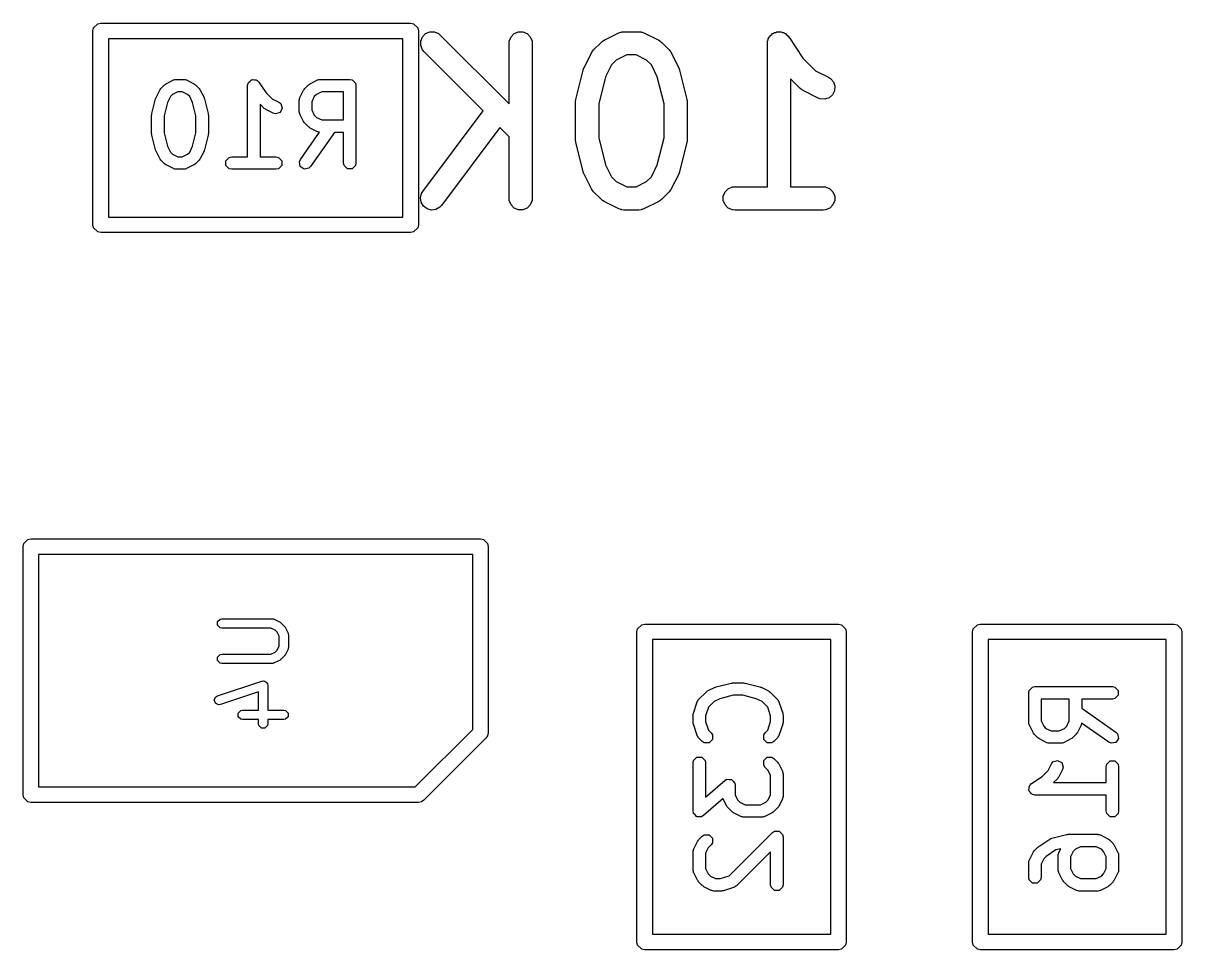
# Model space of a CAD drawing. Extents: x 2.01 to 5.6, y -4.28 to -1.65.
# Drawn here: x 2.3622 to 2.6565, y -3.7323 to -3.497 of the extents above; entities that cross this region are included whole.
import ezdxf

# ---------------------------------------------------------------- set-up
doc = ezdxf.new("R2010")
doc.units = 0
doc.header["$MEASUREMENT"] = 0
doc.layers.add('BLACK', color=7, linetype='CONTINUOUS')

msp = doc.modelspace()

# ---------------------------------------------------------------- linework, layer by layer
at = {"layer": 'BLACK', "linetype": 'CONTINUOUS'}
for p, q in [((2.37992, -3.49902), (2.38007, -3.49826)), ((2.37992, -3.54823), (2.37992, -3.49902)), ((2.38007, -3.49826), (2.38114, -3.4972)), ((2.38114, -3.4972), (2.38189, -3.49705)), ((2.38189, -3.49705), (2.46063, -3.49705)), ((2.46063, -3.49705), (2.46138, -3.4972)), ((2.46138, -3.4972), (2.46245, -3.49826)), ((2.46245, -3.49826), (2.4626, -3.49902)), ((2.4626, -3.49902), (2.4626, -3.54823)), ((2.38386, -3.50098), (2.38386, -3.54626)), ((2.45866, -3.50098), (2.38386, -3.50098)), ((2.45866, -3.54626), (2.45866, -3.50098)), ((2.46317, -3.50158), (2.46361, -3.50052)), ((2.46317, -3.50273), (2.46317, -3.50158)), ((2.46361, -3.50052), (2.46443, -3.4997)), ((2.46443, -3.4997), (2.46549, -3.49926)), ((2.46549, -3.49926), (2.46664, -3.49926)), ((2.46664, -3.49926), (2.46771, -3.4997)), ((2.46771, -3.4997), (2.46815, -3.50007)), ((2.46815, -3.50007), (2.48561, -3.51753)), ((2.48561, -3.50216), (2.48567, -3.50158)), ((2.48567, -3.50158), (2.48611, -3.50052)), ((2.48611, -3.50052), (2.48692, -3.4997)), ((2.48692, -3.4997), (2.48799, -3.49926)), ((2.48799, -3.49926), (2.48914, -3.49926)), ((2.48914, -3.49926), (2.4902, -3.4997)), ((2.4902, -3.4997), (2.49102, -3.50052)), ((2.49102, -3.50052), (2.49146, -3.50158)), ((2.49146, -3.50158), (2.49152, -3.50216)), ((2.5071, -3.50382), (2.50897, -3.50195)), ((2.50897, -3.50195), (2.5092, -3.50176)), ((2.5092, -3.50176), (2.50925, -3.5017)), ((2.50925, -3.5017), (2.50934, -3.50164)), ((2.50934, -3.50164), (2.50942, -3.50158)), ((2.50942, -3.50158), (2.50949, -3.50155)), ((2.50949, -3.50155), (2.50974, -3.50139)), ((2.50974, -3.50139), (2.51349, -3.49952)), ((2.51349, -3.49952), (2.51403, -3.49931)), ((2.51403, -3.49931), (2.51414, -3.4993)), ((2.51414, -3.4993), (2.51423, -3.49926)), ((2.51423, -3.49926), (2.51481, -3.49921)), ((2.51481, -3.49921), (2.51856, -3.49921)), ((2.51856, -3.49921), (2.51914, -3.49926)), ((2.51914, -3.49926), (2.51923, -3.4993)), ((2.51923, -3.4993), (2.51934, -3.49931)), ((2.51934, -3.49931), (2.51988, -3.49952)), ((2.51988, -3.49952), (2.52363, -3.50139)), ((2.52363, -3.50139), (2.52388, -3.50155)), ((2.52388, -3.50155), (2.52395, -3.50158)), ((2.52395, -3.50158), (2.52403, -3.50164)), ((2.52403, -3.50164), (2.52412, -3.5017)), ((2.52412, -3.5017), (2.52417, -3.50176)), ((2.52417, -3.50176), (2.5244, -3.50195)), ((2.5244, -3.50195), (2.52627, -3.50382)), ((2.55123, -3.50215), (2.55128, -3.50158)), ((2.55128, -3.50158), (2.5514, -3.50131)), ((2.5514, -3.50131), (2.55145, -3.50103)), ((2.55145, -3.50103), (2.55161, -3.50079)), ((2.55161, -3.50079), (2.55173, -3.50052)), ((2.55173, -3.50052), (2.55193, -3.50031)), ((2.55193, -3.50031), (2.55209, -3.50007)), ((2.55209, -3.50007), (2.55234, -3.49991)), ((2.55234, -3.49991), (2.55254, -3.4997)), ((2.55254, -3.4997), (2.55281, -3.49959)), ((2.55281, -3.49959), (2.55305, -3.49943)), ((2.55305, -3.49943), (2.55334, -3.49937)), ((2.55334, -3.49937), (2.5536, -3.49926)), ((2.5536, -3.49926), (2.5539, -3.49926)), ((2.5539, -3.49926), (2.55418, -3.49921)), ((2.55418, -3.49921), (2.55447, -3.49926)), ((2.55447, -3.49926), (2.55476, -3.49926)), ((2.55476, -3.49926), (2.55503, -3.49937)), ((2.55503, -3.49937), (2.55531, -3.49943)), ((2.55531, -3.49943), (2.55555, -3.49959)), ((2.55555, -3.49959), (2.55582, -3.4997)), ((2.55582, -3.4997), (2.55603, -3.49991)), ((2.55603, -3.49991), (2.55627, -3.50007)), ((2.55627, -3.50007), (2.55663, -3.50052)), ((2.55663, -3.50052), (2.55664, -3.50052)), ((2.55664, -3.50052), (2.55664, -3.50052)), ((2.55664, -3.50052), (2.55664, -3.50052)), ((2.55664, -3.50052), (2.56022, -3.5059)), ((2.46361, -3.5038), (2.46317, -3.50273)), ((2.46398, -3.50425), (2.46361, -3.5038)), ((2.47904, -3.51931), (2.46398, -3.50425)), ((2.48561, -3.51753), (2.48561, -3.50216)), ((2.49152, -3.50216), (2.49152, -3.54153)), ((2.50467, -3.50834), (2.50655, -3.50459)), ((2.50655, -3.50459), (2.5067, -3.50434)), ((2.5067, -3.50434), (2.50673, -3.50427)), ((2.50673, -3.50427), (2.5068, -3.50419)), ((2.5068, -3.50419), (2.50685, -3.5041)), ((2.50685, -3.5041), (2.50691, -3.50405)), ((2.50691, -3.50405), (2.5071, -3.50382)), ((2.52627, -3.50382), (2.52646, -3.50405)), ((2.52646, -3.50405), (2.52652, -3.5041)), ((2.52652, -3.5041), (2.52657, -3.50419)), ((2.52657, -3.50419), (2.52664, -3.50427)), ((2.52664, -3.50427), (2.52667, -3.50434)), ((2.52667, -3.50434), (2.52683, -3.50459)), ((2.52683, -3.50459), (2.5287, -3.50834)), ((2.55123, -3.50216), (2.55123, -3.50215)), ((2.55123, -3.53858), (2.55123, -3.50216)), ((2.55123, -3.50216), (2.55123, -3.50216)), ((2.55123, -3.50216), (2.55123, -3.50216)), ((2.51161, -3.50766), (2.5101, -3.51069)), ((2.51281, -3.50646), (2.51161, -3.50766)), ((2.51551, -3.50511), (2.51281, -3.50646)), ((2.51786, -3.50511), (2.51551, -3.50511)), ((2.52056, -3.50646), (2.51786, -3.50511)), ((2.52176, -3.50766), (2.52056, -3.50646)), ((2.52327, -3.51069), (2.52176, -3.50766)), ((2.56022, -3.5059), (2.56343, -3.50911)), ((2.50257, -3.51644), (2.50445, -3.50894)), ((2.50445, -3.50894), (2.50446, -3.5089)), ((2.50446, -3.50888), (2.50456, -3.50864)), ((2.50446, -3.5089), (2.50446, -3.50888)), ((2.50456, -3.50864), (2.50464, -3.5084)), ((2.50464, -3.5084), (2.50465, -3.50838)), ((2.50465, -3.50838), (2.50467, -3.50834)), ((2.5101, -3.51069), (2.50839, -3.51752)), ((2.52498, -3.51752), (2.52327, -3.51069)), ((2.5287, -3.50834), (2.52872, -3.50838)), ((2.52872, -3.50838), (2.52873, -3.5084)), ((2.52873, -3.5084), (2.52882, -3.50864)), ((2.52882, -3.50864), (2.52891, -3.50888)), ((2.52891, -3.50888), (2.52891, -3.5089)), ((2.52891, -3.5089), (2.52892, -3.50894)), ((2.52892, -3.50894), (2.5308, -3.51644)), ((2.56343, -3.50911), (2.56675, -3.51077)), ((2.56675, -3.51077), (2.56724, -3.51107)), ((2.39704, -3.51385), (2.39718, -3.51364)), ((2.39718, -3.51364), (2.39812, -3.5127)), ((2.39812, -3.5127), (2.39833, -3.51256)), ((2.39833, -3.51256), (2.39853, -3.51241)), ((2.39853, -3.51241), (2.4004, -3.51147)), ((2.4004, -3.51147), (2.40048, -3.51145)), ((2.40048, -3.51145), (2.4005, -3.51142)), ((2.4005, -3.51142), (2.40075, -3.51138)), ((2.40075, -3.51138), (2.40099, -3.51131)), ((2.40099, -3.51131), (2.40103, -3.51132)), ((2.40103, -3.51132), (2.40111, -3.51131)), ((2.40111, -3.51131), (2.40298, -3.51131)), ((2.40298, -3.51131), (2.40306, -3.51132)), ((2.40306, -3.51132), (2.40309, -3.51131)), ((2.40309, -3.51131), (2.40334, -3.51138)), ((2.40334, -3.51138), (2.40358, -3.51142)), ((2.40358, -3.51142), (2.40361, -3.51145)), ((2.40361, -3.51145), (2.40369, -3.51147)), ((2.40369, -3.51147), (2.40556, -3.51241)), ((2.40556, -3.51241), (2.40576, -3.51256)), ((2.40576, -3.51256), (2.40597, -3.5127)), ((2.40597, -3.5127), (2.40691, -3.51364)), ((2.40691, -3.51364), (2.40705, -3.51385)), ((2.41922, -3.51288), (2.41934, -3.51228)), ((2.41922, -3.53099), (2.41922, -3.51288)), ((2.41934, -3.51228), (2.41945, -3.51216)), ((2.41945, -3.51216), (2.41948, -3.512)), ((2.41948, -3.512), (2.41986, -3.51175)), ((2.41986, -3.51175), (2.42019, -3.51142)), ((2.42019, -3.51142), (2.42035, -3.51142)), ((2.42035, -3.51142), (2.42049, -3.51134)), ((2.42049, -3.51134), (2.42094, -3.51142)), ((2.42094, -3.51142), (2.42139, -3.51142)), ((2.42139, -3.51142), (2.42151, -3.51154)), ((2.42151, -3.51154), (2.42167, -3.51157)), ((2.42167, -3.51157), (2.4221, -3.51201)), ((2.4221, -3.51201), (2.42389, -3.51469)), ((2.4336, -3.51385), (2.43374, -3.51364)), ((2.43374, -3.51364), (2.43468, -3.5127)), ((2.43468, -3.5127), (2.43489, -3.51256)), ((2.43489, -3.51256), (2.43508, -3.51241)), ((2.43508, -3.51241), (2.43696, -3.51147)), ((2.43696, -3.51147), (2.43704, -3.51145)), ((2.43704, -3.51145), (2.43706, -3.51142)), ((2.43706, -3.51142), (2.43731, -3.51138)), ((2.43731, -3.51138), (2.43755, -3.51131)), ((2.43755, -3.51131), (2.43759, -3.51132)), ((2.43759, -3.51132), (2.43766, -3.51131)), ((2.43766, -3.51131), (2.44516, -3.51131)), ((2.44516, -3.51131), (2.44577, -3.51142)), ((2.44577, -3.51142), (2.44662, -3.51228)), ((2.44662, -3.51228), (2.44674, -3.51288)), ((2.44674, -3.51288), (2.44674, -3.53256)), ((2.55959, -3.51362), (2.55713, -3.51116)), ((2.55713, -3.51116), (2.55713, -3.53858)), ((2.55982, -3.51381), (2.55959, -3.51362)), ((2.55987, -3.51386), (2.55982, -3.51381)), ((2.56724, -3.51107), (2.56799, -3.51194)), ((2.56799, -3.51194), (2.56836, -3.51304)), ((2.56836, -3.51304), (2.56828, -3.51419)), ((2.39489, -3.52), (2.39583, -3.51625)), ((2.39583, -3.51625), (2.3959, -3.51609)), ((2.3959, -3.51609), (2.39595, -3.51593)), ((2.39595, -3.51593), (2.39689, -3.51405)), ((2.39689, -3.51405), (2.39704, -3.51385)), ((2.39959, -3.51569), (2.39884, -3.51718)), ((2.40016, -3.51511), (2.39959, -3.51569)), ((2.40148, -3.51445), (2.40016, -3.51511)), ((2.40261, -3.51445), (2.40148, -3.51445)), ((2.40392, -3.51511), (2.40261, -3.51445)), ((2.4045, -3.51569), (2.40392, -3.51511)), ((2.40524, -3.51718), (2.4045, -3.51569)), ((2.40705, -3.51385), (2.4072, -3.51405)), ((2.4072, -3.51405), (2.40814, -3.51593)), ((2.40814, -3.51593), (2.40818, -3.51609)), ((2.40818, -3.51609), (2.40826, -3.51625)), ((2.40826, -3.51625), (2.4092, -3.52)), ((2.42389, -3.51469), (2.42547, -3.51627)), ((2.42547, -3.51627), (2.42712, -3.5171)), ((2.43234, -3.51652), (2.43241, -3.51627)), ((2.43236, -3.51655), (2.43234, -3.51652)), ((2.43234, -3.51663), (2.43236, -3.51655)), ((2.43234, -3.51944), (2.43234, -3.51663)), ((2.43241, -3.51627), (2.43246, -3.51603)), ((2.43246, -3.51603), (2.43249, -3.516)), ((2.43249, -3.516), (2.43251, -3.51593)), ((2.43251, -3.51593), (2.43344, -3.51405)), ((2.43344, -3.51405), (2.4336, -3.51385)), ((2.43615, -3.51569), (2.43549, -3.517)), ((2.43672, -3.51511), (2.43615, -3.51569)), ((2.43804, -3.51445), (2.43672, -3.51511)), ((2.44359, -3.51445), (2.43804, -3.51445)), ((2.44359, -3.52162), (2.44359, -3.51445)), ((2.50252, -3.5168), (2.50254, -3.51658)), ((2.50254, -3.51658), (2.50256, -3.51654)), ((2.50256, -3.51654), (2.50257, -3.51644)), ((2.5308, -3.51644), (2.53081, -3.51654)), ((2.53081, -3.51654), (2.53083, -3.51658)), ((2.53083, -3.51658), (2.53085, -3.5168)), ((2.55996, -3.51392), (2.55987, -3.51386)), ((2.56004, -3.51399), (2.55996, -3.51392)), ((2.56011, -3.51402), (2.56004, -3.51399)), ((2.56036, -3.51417), (2.56011, -3.51402)), ((2.56411, -3.51605), (2.56036, -3.51417)), ((2.56465, -3.51625), (2.56411, -3.51605)), ((2.5658, -3.51634), (2.56465, -3.51625)), ((2.56689, -3.51597), (2.5658, -3.51634)), ((2.56776, -3.51522), (2.56689, -3.51597)), ((2.56828, -3.51419), (2.56776, -3.51522)), ((2.39884, -3.51718), (2.39799, -3.52057)), ((2.40609, -3.52057), (2.40524, -3.51718)), ((2.42343, -3.51868), (2.42237, -3.51762)), ((2.42237, -3.51762), (2.42237, -3.53099)), ((2.42364, -3.51882), (2.42343, -3.51868)), ((2.42384, -3.51898), (2.42364, -3.51882)), ((2.42571, -3.51991), (2.42384, -3.51898)), ((2.42745, -3.51969), (2.4263, -3.52007)), ((2.42712, -3.5171), (2.42761, -3.51747)), ((2.42799, -3.51862), (2.42745, -3.51969)), ((2.42761, -3.51747), (2.42799, -3.51862)), ((2.43236, -3.51952), (2.43234, -3.51944)), ((2.43234, -3.51955), (2.43236, -3.51952)), ((2.43241, -3.5198), (2.43234, -3.51955)), ((2.43549, -3.517), (2.43549, -3.51907)), ((2.43549, -3.51907), (2.43615, -3.52038)), ((2.4637, -3.53976), (2.47904, -3.51931)), ((2.50248, -3.51716), (2.50249, -3.51706)), ((2.50248, -3.52653), (2.50248, -3.51716)), ((2.50249, -3.51701), (2.50252, -3.5168)), ((2.50249, -3.51706), (2.50249, -3.51701)), ((2.50839, -3.51752), (2.50839, -3.52617)), ((2.52498, -3.52617), (2.52498, -3.51752)), ((2.53085, -3.5168), (2.53088, -3.51701)), ((2.53088, -3.51701), (2.53088, -3.51706)), ((2.53088, -3.51706), (2.53089, -3.51716)), ((2.53089, -3.51716), (2.53089, -3.52653)), ((2.39484, -3.52038), (2.39488, -3.52019)), ((2.39484, -3.52507), (2.39484, -3.52038)), ((2.39488, -3.52019), (2.39489, -3.52)), ((2.39799, -3.52057), (2.39799, -3.52487)), ((2.40609, -3.52487), (2.40609, -3.52057)), ((2.4092, -3.52), (2.4092, -3.52019)), ((2.4092, -3.52019), (2.40924, -3.52038)), ((2.40924, -3.52038), (2.40924, -3.52507)), ((2.4263, -3.52007), (2.42571, -3.51991)), ((2.43246, -3.52004), (2.43241, -3.5198)), ((2.43249, -3.52007), (2.43246, -3.52004)), ((2.43251, -3.52015), (2.43249, -3.52007)), ((2.43344, -3.52202), (2.43251, -3.52015)), ((2.4336, -3.52222), (2.43344, -3.52202)), ((2.43374, -3.52243), (2.4336, -3.52222)), ((2.43468, -3.52337), (2.43374, -3.52243)), ((2.43615, -3.52038), (2.43672, -3.52096)), ((2.43672, -3.52096), (2.43804, -3.52162)), ((2.43804, -3.52162), (2.44359, -3.52162)), ((2.39488, -3.52526), (2.39484, -3.52507)), ((2.39489, -3.52545), (2.39488, -3.52526)), ((2.39583, -3.5292), (2.39489, -3.52545)), ((2.39799, -3.52487), (2.39884, -3.52827)), ((2.40524, -3.52827), (2.40609, -3.52487)), ((2.4092, -3.52545), (2.40826, -3.5292)), ((2.40924, -3.52507), (2.4092, -3.52526)), ((2.4092, -3.52526), (2.4092, -3.52545)), ((2.43262, -3.53166), (2.43747, -3.52474)), ((2.43489, -3.52351), (2.43468, -3.52337)), ((2.43508, -3.52366), (2.43489, -3.52351)), ((2.43696, -3.5246), (2.43508, -3.52366)), ((2.4413, -3.52477), (2.4352, -3.53347)), ((2.43704, -3.52462), (2.43696, -3.5246)), ((2.43706, -3.52465), (2.43704, -3.52462)), ((2.43731, -3.5247), (2.43706, -3.52465)), ((2.43747, -3.52474), (2.43731, -3.5247)), ((2.44359, -3.52477), (2.4413, -3.52477)), ((2.44359, -3.53256), (2.44359, -3.52477)), ((2.48326, -3.52353), (2.46843, -3.5433)), ((2.48561, -3.52588), (2.48326, -3.52353)), ((2.39884, -3.52827), (2.39959, -3.52976)), ((2.4045, -3.52976), (2.40524, -3.52827)), ((2.48561, -3.54153), (2.48561, -3.52588)), ((2.50249, -3.52663), (2.50248, -3.52653)), ((2.50249, -3.52667), (2.50249, -3.52663)), ((2.50252, -3.52689), (2.50249, -3.52667)), ((2.50254, -3.52711), (2.50252, -3.52689)), ((2.50256, -3.52715), (2.50254, -3.52711)), ((2.50257, -3.52725), (2.50256, -3.52715)), ((2.50445, -3.53475), (2.50257, -3.52725)), ((2.50839, -3.52617), (2.5101, -3.533)), ((2.52327, -3.533), (2.52498, -3.52617)), ((2.5308, -3.52725), (2.52892, -3.53475)), ((2.53081, -3.52715), (2.5308, -3.52725)), ((2.53083, -3.52711), (2.53081, -3.52715)), ((2.53085, -3.52689), (2.53083, -3.52711)), ((2.53088, -3.52667), (2.53085, -3.52689)), ((2.53089, -3.52653), (2.53088, -3.52663)), ((2.53088, -3.52663), (2.53088, -3.52667)), ((2.3959, -3.52935), (2.39583, -3.5292)), ((2.39595, -3.52952), (2.3959, -3.52935)), ((2.39689, -3.53139), (2.39595, -3.52952)), ((2.39704, -3.53159), (2.39689, -3.53139)), ((2.39959, -3.52976), (2.40016, -3.53033)), ((2.40016, -3.53033), (2.40148, -3.53099)), ((2.40148, -3.53099), (2.40261, -3.53099)), ((2.40261, -3.53099), (2.40392, -3.53033)), ((2.40392, -3.53033), (2.4045, -3.52976)), ((2.4072, -3.53139), (2.40705, -3.53159)), ((2.40814, -3.52952), (2.4072, -3.53139)), ((2.40818, -3.52935), (2.40814, -3.52952)), ((2.40826, -3.5292), (2.40818, -3.52935)), ((2.41371, -3.53196), (2.41456, -3.53111)), ((2.41456, -3.53111), (2.41517, -3.53099)), ((2.41517, -3.53099), (2.41922, -3.53099)), ((2.42237, -3.53099), (2.42642, -3.53099)), ((2.42642, -3.53099), (2.42702, -3.53111)), ((2.42702, -3.53111), (2.42787, -3.53196)), ((2.39718, -3.5318), (2.39704, -3.53159)), ((2.39812, -3.53274), (2.39718, -3.5318)), ((2.39833, -3.53288), (2.39812, -3.53274)), ((2.39853, -3.53304), (2.39833, -3.53288)), ((2.4004, -3.53397), (2.39853, -3.53304)), ((2.40048, -3.53399), (2.4004, -3.53397)), ((2.4005, -3.53402), (2.40048, -3.53399)), ((2.40075, -3.53407), (2.4005, -3.53402)), ((2.40099, -3.53414), (2.40075, -3.53407)), ((2.40103, -3.53412), (2.40099, -3.53414)), ((2.40111, -3.53414), (2.40103, -3.53412)), ((2.40298, -3.53414), (2.40111, -3.53414)), ((2.40306, -3.53412), (2.40298, -3.53414)), ((2.40309, -3.53414), (2.40306, -3.53412)), ((2.40334, -3.53407), (2.40309, -3.53414)), ((2.40358, -3.53402), (2.40334, -3.53407)), ((2.40361, -3.53399), (2.40358, -3.53402)), ((2.40369, -3.53397), (2.40361, -3.53399)), ((2.40556, -3.53304), (2.40369, -3.53397)), ((2.40576, -3.53288), (2.40556, -3.53304)), ((2.40597, -3.53274), (2.40576, -3.53288)), ((2.40691, -3.5318), (2.40597, -3.53274)), ((2.40705, -3.53159), (2.40691, -3.5318)), ((2.41371, -3.53317), (2.41371, -3.53196)), ((2.41456, -3.53402), (2.41371, -3.53317)), ((2.41517, -3.53414), (2.41456, -3.53402)), ((2.42642, -3.53414), (2.41517, -3.53414)), ((2.42702, -3.53402), (2.42642, -3.53414)), ((2.42787, -3.53317), (2.42702, -3.53402)), ((2.42787, -3.53196), (2.42787, -3.53317)), ((2.43238, -3.53222), (2.43262, -3.53166)), ((2.43259, -3.53341), (2.43238, -3.53222)), ((2.43357, -3.5341), (2.43259, -3.53341)), ((2.43476, -3.53389), (2.43357, -3.5341)), ((2.4352, -3.53347), (2.43476, -3.53389)), ((2.44371, -3.53317), (2.44359, -3.53256)), ((2.44456, -3.53402), (2.44371, -3.53317)), ((2.44577, -3.53402), (2.44456, -3.53402)), ((2.44662, -3.53317), (2.44577, -3.53402)), ((2.44674, -3.53256), (2.44662, -3.53317)), ((2.5101, -3.533), (2.51161, -3.53603)), ((2.52176, -3.53603), (2.52327, -3.533)), ((2.50446, -3.53479), (2.50445, -3.53475)), ((2.50446, -3.53481), (2.50446, -3.53479)), ((2.50456, -3.53505), (2.50446, -3.53481)), ((2.50464, -3.53529), (2.50456, -3.53505)), ((2.50465, -3.53531), (2.50464, -3.53529)), ((2.50467, -3.53535), (2.50465, -3.53531)), ((2.50655, -3.5391), (2.50467, -3.53535)), ((2.51161, -3.53603), (2.51281, -3.53723)), ((2.51281, -3.53723), (2.51551, -3.53858)), ((2.51786, -3.53858), (2.52056, -3.53723)), ((2.52056, -3.53723), (2.52176, -3.53603)), ((2.5287, -3.53535), (2.52683, -3.5391)), ((2.52872, -3.53531), (2.5287, -3.53535)), ((2.52873, -3.53529), (2.52872, -3.53531)), ((2.52882, -3.53505), (2.52873, -3.53529)), ((2.52891, -3.53481), (2.52882, -3.53505)), ((2.52892, -3.53475), (2.52891, -3.53479)), ((2.52891, -3.53479), (2.52891, -3.53481)), ((2.46312, -3.54137), (2.4634, -3.54025)), ((2.4634, -3.54025), (2.4637, -3.53976)), ((2.5067, -3.53935), (2.50655, -3.5391)), ((2.50673, -3.53942), (2.5067, -3.53935)), ((2.5068, -3.5395), (2.50673, -3.53942)), ((2.50685, -3.53959), (2.5068, -3.5395)), ((2.50691, -3.53964), (2.50685, -3.53959)), ((2.5071, -3.53987), (2.50691, -3.53964)), ((2.50897, -3.54174), (2.5071, -3.53987)), ((2.51551, -3.53858), (2.51786, -3.53858)), ((2.52627, -3.53987), (2.5244, -3.54174)), ((2.52646, -3.53964), (2.52627, -3.53987)), ((2.52652, -3.53959), (2.52646, -3.53964)), ((2.52657, -3.5395), (2.52652, -3.53959)), ((2.52664, -3.53942), (2.52657, -3.5395)), ((2.52667, -3.53935), (2.52664, -3.53942)), ((2.52683, -3.5391), (2.52667, -3.53935)), ((2.54004, -3.54095), (2.54048, -3.53989)), ((2.54048, -3.53989), (2.54129, -3.53907)), ((2.54129, -3.53907), (2.54236, -3.53863)), ((2.54236, -3.53863), (2.54293, -3.53858)), ((2.54293, -3.53858), (2.55123, -3.53858)), ((2.55713, -3.53858), (2.56543, -3.53858)), ((2.56543, -3.53858), (2.56601, -3.53863)), ((2.56601, -3.53863), (2.56707, -3.53907)), ((2.56707, -3.53907), (2.56788, -3.53989)), ((2.56788, -3.53989), (2.56833, -3.54095)), ((2.46328, -3.54251), (2.46312, -3.54137)), ((2.46387, -3.5435), (2.46328, -3.54251)), ((2.48567, -3.5421), (2.48561, -3.54153)), ((2.48611, -3.54317), (2.48567, -3.5421)), ((2.48692, -3.54398), (2.48611, -3.54317)), ((2.49102, -3.54317), (2.4902, -3.54398)), ((2.49146, -3.5421), (2.49102, -3.54317)), ((2.49152, -3.54153), (2.49146, -3.5421)), ((2.5092, -3.54193), (2.50897, -3.54174)), ((2.50925, -3.54199), (2.5092, -3.54193)), ((2.50934, -3.54204), (2.50925, -3.54199)), ((2.50942, -3.54211), (2.50934, -3.54204)), ((2.50949, -3.54214), (2.50942, -3.54211)), ((2.50974, -3.54229), (2.50949, -3.54214)), ((2.51349, -3.54417), (2.50974, -3.54229)), ((2.52363, -3.54229), (2.51988, -3.54417)), ((2.52388, -3.54214), (2.52363, -3.54229)), ((2.52395, -3.54211), (2.52388, -3.54214)), ((2.52403, -3.54204), (2.52395, -3.54211)), ((2.52412, -3.54199), (2.52403, -3.54204)), ((2.52417, -3.54193), (2.52412, -3.54199)), ((2.5244, -3.54174), (2.52417, -3.54193)), ((2.54004, -3.5421), (2.54004, -3.54095)), ((2.54048, -3.54317), (2.54004, -3.5421)), ((2.54129, -3.54398), (2.54048, -3.54317)), ((2.56788, -3.54317), (2.56707, -3.54398)), ((2.56833, -3.5421), (2.56788, -3.54317)), ((2.56833, -3.54095), (2.56833, -3.5421)), ((2.46479, -3.54419), (2.46387, -3.5435)), ((2.46591, -3.54448), (2.46479, -3.54419)), ((2.46705, -3.54431), (2.46591, -3.54448)), ((2.46804, -3.54373), (2.46705, -3.54431)), ((2.46843, -3.5433), (2.46804, -3.54373)), ((2.48799, -3.54442), (2.48692, -3.54398)), ((2.48914, -3.54442), (2.48799, -3.54442)), ((2.4902, -3.54398), (2.48914, -3.54442)), ((2.51403, -3.54438), (2.51349, -3.54417)), ((2.51414, -3.54438), (2.51403, -3.54438)), ((2.51423, -3.54442), (2.51414, -3.54438)), ((2.51481, -3.54448), (2.51423, -3.54442)), ((2.51856, -3.54448), (2.51481, -3.54448)), ((2.51914, -3.54442), (2.51856, -3.54448)), ((2.51923, -3.54438), (2.51914, -3.54442)), ((2.51934, -3.54438), (2.51923, -3.54438)), ((2.51988, -3.54417), (2.51934, -3.54438)), ((2.54236, -3.54442), (2.54129, -3.54398)), ((2.54293, -3.54448), (2.54236, -3.54442)), ((2.56543, -3.54448), (2.54293, -3.54448)), ((2.56601, -3.54442), (2.56543, -3.54448)), ((2.56707, -3.54398), (2.56601, -3.54442)), ((2.38007, -3.54898), (2.37992, -3.54823)), ((2.38114, -3.55005), (2.38007, -3.54898)), ((2.38386, -3.54626), (2.45866, -3.54626)), ((2.46245, -3.54898), (2.46138, -3.55005)), ((2.4626, -3.54823), (2.46245, -3.54898)), ((2.38189, -3.5502), (2.38114, -3.55005)), ((2.46063, -3.5502), (2.38189, -3.5502)), ((2.46138, -3.55005), (2.46063, -3.5502)), ((2.36235, -3.62917), (2.36342, -3.6281)), ((2.36342, -3.6281), (2.36417, -3.62795)), ((2.36417, -3.62795), (2.47835, -3.62795)), ((2.47835, -3.62795), (2.4791, -3.6281)), ((2.4791, -3.6281), (2.48017, -3.62917)), ((2.3622, -3.62992), (2.36235, -3.62917)), ((2.3622, -3.69291), (2.3622, -3.62992)), ((2.48017, -3.62917), (2.48031, -3.62992)), ((2.48031, -3.62992), (2.48031, -3.67717)), ((2.36614, -3.63189), (2.36614, -3.69094)), ((2.47638, -3.63189), (2.36614, -3.63189)), ((2.47638, -3.67635), (2.47638, -3.63189)), ((2.41158, -3.64897), (2.41222, -3.64833)), ((2.41158, -3.64987), (2.41158, -3.64897)), ((2.41222, -3.64833), (2.41267, -3.64824)), ((2.41267, -3.64824), (2.42542, -3.64824)), ((2.42542, -3.64824), (2.42548, -3.64825)), ((2.42548, -3.64825), (2.42551, -3.64824)), ((2.42551, -3.64824), (2.42569, -3.64829)), ((2.42569, -3.64829), (2.42587, -3.64833)), ((2.42587, -3.64833), (2.42589, -3.64835)), ((2.42589, -3.64835), (2.42595, -3.64836)), ((2.42595, -3.64836), (2.42745, -3.64911)), ((2.42745, -3.64911), (2.4276, -3.64923)), ((2.41222, -3.65051), (2.41158, -3.64987)), ((2.41267, -3.6506), (2.41222, -3.65051)), ((2.42514, -3.6506), (2.41267, -3.6506)), ((2.42622, -3.65114), (2.42514, -3.6506)), ((2.4267, -3.65162), (2.42622, -3.65114)), ((2.42724, -3.6527), (2.4267, -3.65162)), ((2.4276, -3.64923), (2.42776, -3.64933)), ((2.42776, -3.64933), (2.42851, -3.65008)), ((2.42851, -3.65008), (2.42861, -3.65024)), ((2.42861, -3.65024), (2.42873, -3.65039)), ((2.42873, -3.65039), (2.42948, -3.65189)), ((2.42948, -3.65189), (2.42949, -3.65195)), ((2.42949, -3.65195), (2.42951, -3.65197)), ((2.42951, -3.65197), (2.42955, -3.65215)), ((2.42955, -3.65215), (2.4296, -3.65233)), ((2.51811, -3.65157), (2.51826, -3.65082)), ((2.51811, -3.73031), (2.51811, -3.65157)), ((2.51826, -3.65082), (2.51933, -3.64976)), ((2.51933, -3.64976), (2.52008, -3.64961)), ((2.52008, -3.64961), (2.56929, -3.64961)), ((2.56929, -3.64961), (2.57004, -3.64976)), ((2.57004, -3.64976), (2.57111, -3.65082)), ((2.57111, -3.65082), (2.57126, -3.65157)), ((2.57126, -3.65157), (2.57126, -3.73031)), ((2.60335, -3.65157), (2.6035, -3.65082)), ((2.60335, -3.73031), (2.60335, -3.65157)), ((2.6035, -3.65082), (2.60456, -3.64976)), ((2.60456, -3.64976), (2.60531, -3.64961)), ((2.60531, -3.64961), (2.65453, -3.64961)), ((2.65453, -3.64961), (2.65528, -3.64976)), ((2.65528, -3.64976), (2.65635, -3.65082)), ((2.65635, -3.65082), (2.6565, -3.65157)), ((2.6565, -3.65157), (2.6565, -3.73031)), ((2.42724, -3.65514), (2.42724, -3.6527)), ((2.4296, -3.65233), (2.42959, -3.65236)), ((2.42959, -3.65236), (2.4296, -3.65242)), ((2.4296, -3.65242), (2.4296, -3.65542)), ((2.52205, -3.65354), (2.52205, -3.72835)), ((2.56732, -3.65354), (2.52205, -3.65354)), ((2.56732, -3.72835), (2.56732, -3.65354)), ((2.60728, -3.65354), (2.60728, -3.72835)), ((2.65256, -3.65354), (2.60728, -3.65354)), ((2.65256, -3.72835), (2.65256, -3.65354)), ((2.41158, -3.65797), (2.41222, -3.65733)), ((2.41158, -3.65887), (2.41158, -3.65797)), ((2.41222, -3.65733), (2.41267, -3.65724)), ((2.41267, -3.65724), (2.42514, -3.65724)), ((2.42514, -3.65724), (2.42622, -3.6567)), ((2.42622, -3.6567), (2.4267, -3.65622)), ((2.4267, -3.65622), (2.42724, -3.65514)), ((2.42851, -3.65775), (2.42776, -3.6585)), ((2.42861, -3.6576), (2.42851, -3.65775)), ((2.42873, -3.65745), (2.42861, -3.6576)), ((2.42948, -3.65595), (2.42873, -3.65745)), ((2.42949, -3.65589), (2.42948, -3.65595)), ((2.42951, -3.65587), (2.42949, -3.65589)), ((2.42955, -3.65568), (2.42951, -3.65587)), ((2.4296, -3.6555), (2.42955, -3.65568)), ((2.4296, -3.65542), (2.42959, -3.65548)), ((2.42959, -3.65548), (2.4296, -3.6555)), ((2.41222, -3.65951), (2.41158, -3.65887)), ((2.41267, -3.6596), (2.41222, -3.65951)), ((2.42542, -3.6596), (2.41267, -3.6596)), ((2.42548, -3.65959), (2.42542, -3.6596)), ((2.42551, -3.6596), (2.42548, -3.65959)), ((2.42569, -3.65955), (2.42551, -3.6596)), ((2.42587, -3.65951), (2.42569, -3.65955)), ((2.42589, -3.65949), (2.42587, -3.65951)), ((2.42595, -3.65947), (2.42589, -3.65949)), ((2.42745, -3.65872), (2.42595, -3.65947)), ((2.4276, -3.65861), (2.42745, -3.65872)), ((2.42776, -3.6585), (2.4276, -3.65861)), ((2.41155, -3.6678), (2.4228, -3.66405)), ((2.42199, -3.66681), (2.4123, -3.67004)), ((2.42199, -3.67148), (2.42199, -3.66681)), ((2.4228, -3.66405), (2.42326, -3.66399)), ((2.42326, -3.66399), (2.42343, -3.66408)), ((2.42343, -3.66408), (2.42362, -3.66408)), ((2.42362, -3.66408), (2.42382, -3.66427)), ((2.42382, -3.66427), (2.42407, -3.66439)), ((2.42407, -3.66439), (2.42413, -3.66458)), ((2.42413, -3.66458), (2.42426, -3.66471)), ((2.42426, -3.66471), (2.42435, -3.66517)), ((2.42435, -3.66517), (2.42435, -3.67148)), ((2.53377, -3.66874), (2.53564, -3.66687)), ((2.53564, -3.66687), (2.53585, -3.66673)), ((2.53585, -3.66673), (2.53605, -3.66657)), ((2.53605, -3.66657), (2.53793, -3.66563)), ((2.53793, -3.66563), (2.53809, -3.66559)), ((2.53809, -3.66559), (2.53825, -3.66551)), ((2.53825, -3.66551), (2.542, -3.66458)), ((2.542, -3.66458), (2.54219, -3.66457)), ((2.54219, -3.66457), (2.54238, -3.66453)), ((2.54238, -3.66453), (2.54519, -3.66453)), ((2.54519, -3.66453), (2.54538, -3.66457)), ((2.54538, -3.66457), (2.54557, -3.66458)), ((2.54557, -3.66458), (2.54932, -3.66551)), ((2.54932, -3.66551), (2.54948, -3.66559)), ((2.54948, -3.66559), (2.54965, -3.66563)), ((2.54965, -3.66563), (2.55152, -3.66657)), ((2.55152, -3.66657), (2.55172, -3.66673)), ((2.55172, -3.66673), (2.55193, -3.66687)), ((2.55193, -3.66687), (2.5538, -3.66874)), ((2.6176, -3.66704), (2.61772, -3.66644)), ((2.61772, -3.66644), (2.61858, -3.66559)), ((2.61858, -3.66559), (2.61918, -3.66547)), ((2.61918, -3.66547), (2.63886, -3.66547)), ((2.63886, -3.66547), (2.63947, -3.66559)), ((2.63947, -3.66559), (2.64032, -3.66644)), ((2.64032, -3.66644), (2.64032, -3.66764)), ((2.41075, -3.66883), (2.41115, -3.66802)), ((2.41103, -3.66969), (2.41075, -3.66883)), ((2.41184, -3.67009), (2.41103, -3.66969)), ((2.41115, -3.66802), (2.41155, -3.6678)), ((2.53245, -3.67217), (2.53339, -3.66936)), ((2.53339, -3.66936), (2.53343, -3.66929)), ((2.53343, -3.66925), (2.53357, -3.66904)), ((2.53343, -3.66929), (2.53343, -3.66925)), ((2.53357, -3.66904), (2.53369, -3.66882)), ((2.53369, -3.66882), (2.53372, -3.66881)), ((2.53372, -3.66881), (2.53377, -3.66874)), ((2.53769, -3.66927), (2.53626, -3.6707)), ((2.53918, -3.66853), (2.53769, -3.66927)), ((2.54257, -3.66768), (2.53918, -3.66853)), ((2.545, -3.66768), (2.54257, -3.66768)), ((2.54839, -3.66853), (2.545, -3.66768)), ((2.54988, -3.66927), (2.54839, -3.66853)), ((2.55131, -3.6707), (2.54988, -3.66927)), ((2.5538, -3.66874), (2.55385, -3.66881)), ((2.55385, -3.66881), (2.55388, -3.66882)), ((2.55388, -3.66882), (2.55401, -3.66904)), ((2.55401, -3.66904), (2.55415, -3.66925)), ((2.55415, -3.66925), (2.55415, -3.66929)), ((2.55415, -3.66929), (2.55418, -3.66936)), ((2.55418, -3.66936), (2.55512, -3.67217)), ((2.6176, -3.67454), (2.6176, -3.66704)), ((2.62792, -3.66862), (2.62075, -3.66862)), ((2.62075, -3.66862), (2.62075, -3.67417)), ((2.62792, -3.67417), (2.62792, -3.66862)), ((2.63886, -3.66862), (2.63107, -3.66862)), ((2.63107, -3.66862), (2.63107, -3.67091)), ((2.63947, -3.6685), (2.63886, -3.66862)), ((2.64032, -3.66764), (2.63947, -3.6685)), ((2.4123, -3.67004), (2.41184, -3.67009)), ((2.41683, -3.67221), (2.41747, -3.67157)), ((2.41683, -3.67312), (2.41683, -3.67221)), ((2.41747, -3.67157), (2.41792, -3.67148)), ((2.41792, -3.67148), (2.42199, -3.67148)), ((2.42435, -3.67148), (2.42842, -3.67148)), ((2.42842, -3.67148), (2.42887, -3.67157)), ((2.42887, -3.67157), (2.42951, -3.67221)), ((2.42951, -3.67221), (2.42951, -3.67312)), ((2.53237, -3.67267), (2.53242, -3.67242)), ((2.53237, -3.67454), (2.53237, -3.67267)), ((2.53242, -3.67242), (2.53245, -3.67217)), ((2.53626, -3.6707), (2.53552, -3.67292)), ((2.55205, -3.67292), (2.55131, -3.6707)), ((2.55512, -3.67217), (2.55515, -3.67242)), ((2.55515, -3.67242), (2.5552, -3.67267)), ((2.5552, -3.67267), (2.5552, -3.67454)), ((2.63107, -3.67091), (2.63977, -3.677)), ((2.41747, -3.67376), (2.41683, -3.67312)), ((2.41792, -3.67385), (2.41747, -3.67376)), ((2.42199, -3.67385), (2.41792, -3.67385)), ((2.42199, -3.67492), (2.42199, -3.67385)), ((2.42208, -3.67537), (2.42199, -3.67492)), ((2.42272, -3.67601), (2.42208, -3.67537)), ((2.42426, -3.67537), (2.42362, -3.67601)), ((2.42435, -3.67492), (2.42426, -3.67537)), ((2.42842, -3.67385), (2.42435, -3.67385)), ((2.42435, -3.67385), (2.42435, -3.67492)), ((2.42887, -3.67376), (2.42842, -3.67385)), ((2.42951, -3.67312), (2.42887, -3.67376)), ((2.53242, -3.67479), (2.53237, -3.67454)), ((2.53245, -3.67504), (2.53242, -3.67479)), ((2.53339, -3.67785), (2.53245, -3.67504)), ((2.53552, -3.67292), (2.53552, -3.67429)), ((2.53552, -3.67429), (2.53626, -3.6765)), ((2.55131, -3.6765), (2.55205, -3.67429)), ((2.55205, -3.67429), (2.55205, -3.67292)), ((2.55512, -3.67504), (2.55418, -3.67785)), ((2.55515, -3.67479), (2.55512, -3.67504)), ((2.5552, -3.67454), (2.55515, -3.67479)), ((2.61762, -3.67462), (2.6176, -3.67454)), ((2.61761, -3.67465), (2.61762, -3.67462)), ((2.61767, -3.6749), (2.61761, -3.67465)), ((2.61772, -3.67514), (2.61767, -3.6749)), ((2.61775, -3.67517), (2.61772, -3.67514)), ((2.61777, -3.67524), (2.61775, -3.67517)), ((2.61871, -3.67712), (2.61777, -3.67524)), ((2.62075, -3.67417), (2.62141, -3.67548)), ((2.62141, -3.67548), (2.62199, -3.67606)), ((2.62668, -3.67606), (2.62726, -3.67548)), ((2.62726, -3.67548), (2.62792, -3.67417)), ((2.6309, -3.67524), (2.62996, -3.67712)), ((2.63092, -3.67517), (2.6309, -3.67524)), ((2.63095, -3.67514), (2.63092, -3.67517)), ((2.63099, -3.6749), (2.63095, -3.67514)), ((2.63104, -3.67473), (2.63099, -3.6749)), ((2.63796, -3.67958), (2.63104, -3.67473)), ((2.42362, -3.67601), (2.42272, -3.67601)), ((2.46178, -3.69094), (2.47638, -3.67635)), ((2.47974, -3.67856), (2.46399, -3.69431)), ((2.48017, -3.67792), (2.47974, -3.67856)), ((2.48031, -3.67717), (2.48017, -3.67792)), ((2.48017, -3.67792), (2.48017, -3.67792)), ((2.53343, -3.67792), (2.53339, -3.67785)), ((2.53343, -3.67796), (2.53343, -3.67792)), ((2.53357, -3.67817), (2.53343, -3.67796)), ((2.53369, -3.67838), (2.53357, -3.67817)), ((2.53372, -3.6784), (2.53369, -3.67838)), ((2.53377, -3.67847), (2.53372, -3.6784)), ((2.5347, -3.6794), (2.53377, -3.67847)), ((2.53626, -3.6765), (2.53693, -3.67718)), ((2.53693, -3.67718), (2.53727, -3.67769)), ((2.53727, -3.67769), (2.53727, -3.67889)), ((2.5503, -3.67769), (2.55064, -3.67718)), ((2.5503, -3.67889), (2.5503, -3.67769)), ((2.55064, -3.67718), (2.55131, -3.6765)), ((2.5538, -3.67847), (2.55287, -3.6794)), ((2.55385, -3.6784), (2.5538, -3.67847)), ((2.55388, -3.67838), (2.55385, -3.6784)), ((2.55401, -3.67817), (2.55388, -3.67838)), ((2.55415, -3.67796), (2.55401, -3.67817)), ((2.55418, -3.67785), (2.55415, -3.67792)), ((2.55415, -3.67792), (2.55415, -3.67796)), ((2.61886, -3.67732), (2.61871, -3.67712)), ((2.619, -3.67753), (2.61886, -3.67732)), ((2.61994, -3.67847), (2.619, -3.67753)), ((2.62015, -3.67861), (2.61994, -3.67847)), ((2.62035, -3.67876), (2.62015, -3.67861)), ((2.62199, -3.67606), (2.6233, -3.67672)), ((2.6233, -3.67672), (2.62537, -3.67672)), ((2.62537, -3.67672), (2.62668, -3.67606)), ((2.62852, -3.67861), (2.62832, -3.67876)), ((2.62873, -3.67847), (2.62852, -3.67861)), ((2.62967, -3.67753), (2.62873, -3.67847)), ((2.62981, -3.67732), (2.62967, -3.67753)), ((2.62996, -3.67712), (2.62981, -3.67732)), ((2.6404, -3.67863), (2.63971, -3.67962)), ((2.63977, -3.677), (2.64019, -3.67744)), ((2.64019, -3.67744), (2.6404, -3.67863)), ((2.53521, -3.67975), (2.5347, -3.6794)), ((2.53642, -3.67975), (2.53521, -3.67975)), ((2.53727, -3.67889), (2.53642, -3.67975)), ((2.55115, -3.67975), (2.5503, -3.67889)), ((2.55236, -3.67975), (2.55115, -3.67975)), ((2.55287, -3.6794), (2.55236, -3.67975)), ((2.62222, -3.6797), (2.62035, -3.67876)), ((2.6223, -3.67972), (2.62222, -3.6797)), ((2.62233, -3.67975), (2.6223, -3.67972)), ((2.62257, -3.67979), (2.62233, -3.67975)), ((2.62282, -3.67986), (2.62257, -3.67979)), ((2.62285, -3.67985), (2.62282, -3.67986)), ((2.62293, -3.67986), (2.62285, -3.67985)), ((2.62574, -3.67986), (2.62293, -3.67986)), ((2.62582, -3.67985), (2.62574, -3.67986)), ((2.62585, -3.67986), (2.62582, -3.67985)), ((2.6261, -3.67979), (2.62585, -3.67986)), ((2.62634, -3.67975), (2.6261, -3.67979)), ((2.62637, -3.67972), (2.62634, -3.67975)), ((2.62645, -3.6797), (2.62637, -3.67972)), ((2.62832, -3.67876), (2.62645, -3.6797)), ((2.63852, -3.67983), (2.63796, -3.67958)), ((2.63971, -3.67962), (2.63852, -3.67983)), ((2.53237, -3.68485), (2.53249, -3.68425)), ((2.53249, -3.68425), (2.53334, -3.6834)), ((2.53334, -3.6834), (2.53455, -3.6834)), ((2.53455, -3.6834), (2.5354, -3.68425)), ((2.5354, -3.68425), (2.53552, -3.68485)), ((2.5503, -3.68425), (2.55115, -3.6834)), ((2.5503, -3.68545), (2.5503, -3.68425)), ((2.55115, -3.6834), (2.55236, -3.6834)), ((2.55236, -3.6834), (2.55287, -3.68374)), ((2.55287, -3.68374), (2.5538, -3.68468)), ((2.62377, -3.6846), (2.62492, -3.68422)), ((2.62492, -3.68422), (2.62599, -3.68476)), ((2.63741, -3.68519), (2.63826, -3.68433)), ((2.63826, -3.68433), (2.63947, -3.68433)), ((2.63947, -3.68433), (2.64032, -3.68519)), ((2.53237, -3.69704), (2.53237, -3.68485)), ((2.53552, -3.68485), (2.53552, -3.69357)), ((2.55064, -3.68597), (2.5503, -3.68545)), ((2.5514, -3.68672), (2.55064, -3.68597)), ((2.55205, -3.68804), (2.5514, -3.68672)), ((2.5538, -3.68468), (2.55394, -3.68489)), ((2.55394, -3.68489), (2.5541, -3.68509)), ((2.5541, -3.68509), (2.55504, -3.68696)), ((2.55504, -3.68696), (2.55506, -3.68704)), ((2.55506, -3.68704), (2.55508, -3.68706)), ((2.55508, -3.68706), (2.55513, -3.68731)), ((2.55513, -3.68731), (2.5552, -3.68755)), ((2.62099, -3.68831), (2.62257, -3.68673)), ((2.62257, -3.68673), (2.62339, -3.68509)), ((2.62339, -3.68509), (2.62377, -3.6846)), ((2.62621, -3.68649), (2.62527, -3.68837)), ((2.62599, -3.68476), (2.62637, -3.6859)), ((2.62637, -3.6859), (2.62621, -3.68649)), ((2.63729, -3.68579), (2.63741, -3.68519)), ((2.63729, -3.68984), (2.63729, -3.68579)), ((2.64032, -3.68519), (2.64044, -3.68579)), ((2.64044, -3.68579), (2.64044, -3.69704)), ((2.53552, -3.69357), (2.5404, -3.68929)), ((2.5404, -3.68929), (2.54079, -3.68907)), ((2.54079, -3.68907), (2.54084, -3.68902)), ((2.54084, -3.68902), (2.54087, -3.68902)), ((2.54087, -3.68902), (2.54094, -3.68898)), ((2.54094, -3.68898), (2.54149, -3.68902)), ((2.54149, -3.68902), (2.54204, -3.68902)), ((2.54204, -3.68902), (2.54208, -3.68906)), ((2.54208, -3.68906), (2.54214, -3.68906)), ((2.54214, -3.68906), (2.54251, -3.68948)), ((2.54251, -3.68948), (2.5429, -3.68987)), ((2.5429, -3.68987), (2.54291, -3.68995)), ((2.54291, -3.68995), (2.54293, -3.68997)), ((2.54293, -3.68997), (2.54293, -3.69004)), ((2.54293, -3.69004), (2.54302, -3.69048)), ((2.55205, -3.69292), (2.55205, -3.68804)), ((2.5552, -3.68755), (2.55519, -3.68759)), ((2.55519, -3.68759), (2.5552, -3.68766)), ((2.5552, -3.68766), (2.5552, -3.69329)), ((2.61787, -3.69054), (2.61831, -3.6901)), ((2.61831, -3.6901), (2.62099, -3.68831)), ((2.62498, -3.68878), (2.62392, -3.68984)), ((2.62392, -3.68984), (2.63729, -3.68984)), ((2.62512, -3.68857), (2.62498, -3.68878)), ((2.62527, -3.68837), (2.62512, -3.68857)), ((2.36235, -3.69367), (2.3622, -3.69291)), ((2.36614, -3.69094), (2.46178, -3.69094)), ((2.54302, -3.69048), (2.54302, -3.69292)), ((2.54302, -3.69292), (2.54367, -3.69423)), ((2.5514, -3.69423), (2.55205, -3.69292)), ((2.5552, -3.69329), (2.55519, -3.69337)), ((2.61763, -3.69172), (2.61772, -3.69127)), ((2.61772, -3.69185), (2.61763, -3.69172)), ((2.61772, -3.69081), (2.61784, -3.6907)), ((2.61772, -3.69127), (2.61772, -3.69081)), ((2.61772, -3.69202), (2.61772, -3.69185)), ((2.61805, -3.69234), (2.61772, -3.69202)), ((2.61784, -3.6907), (2.61787, -3.69054)), ((2.6183, -3.69272), (2.61805, -3.69234)), ((2.61846, -3.69275), (2.6183, -3.69272)), ((2.61858, -3.69287), (2.61846, -3.69275)), ((2.61918, -3.69299), (2.61858, -3.69287)), ((2.63729, -3.69299), (2.61918, -3.69299)), ((2.63729, -3.69704), (2.63729, -3.69299)), ((2.36342, -3.69473), (2.36235, -3.69367)), ((2.36417, -3.69488), (2.36342, -3.69473)), ((2.4626, -3.69488), (2.36417, -3.69488)), ((2.46335, -3.69473), (2.4626, -3.69488)), ((2.46399, -3.69431), (2.46335, -3.69473)), ((2.53998, -3.69385), (2.53498, -3.69822)), ((2.53999, -3.69389), (2.53998, -3.69385)), ((2.54001, -3.69392), (2.53999, -3.69389)), ((2.54003, -3.69399), (2.54001, -3.69392)), ((2.54097, -3.69587), (2.54003, -3.69399)), ((2.54113, -3.69607), (2.54097, -3.69587)), ((2.54127, -3.69628), (2.54113, -3.69607)), ((2.5422, -3.69721), (2.54127, -3.69628)), ((2.54367, -3.69423), (2.54425, -3.69481)), ((2.54425, -3.69481), (2.54556, -3.69546)), ((2.54556, -3.69546), (2.54951, -3.69546)), ((2.54951, -3.69546), (2.55082, -3.69481)), ((2.55082, -3.69481), (2.5514, -3.69423)), ((2.5538, -3.69628), (2.55287, -3.69721)), ((2.55394, -3.69607), (2.5538, -3.69628)), ((2.5541, -3.69587), (2.55394, -3.69607)), ((2.55504, -3.69399), (2.5541, -3.69587)), ((2.55506, -3.69392), (2.55504, -3.69399)), ((2.55508, -3.69389), (2.55506, -3.69392)), ((2.55513, -3.69364), (2.55508, -3.69389)), ((2.5552, -3.6934), (2.55513, -3.69364)), ((2.55519, -3.69337), (2.5552, -3.6934)), ((2.53246, -3.69748), (2.53237, -3.69704)), ((2.53245, -3.69754), (2.53246, -3.69748)), ((2.53247, -3.69757), (2.53245, -3.69754)), ((2.53249, -3.69764), (2.53247, -3.69757)), ((2.53288, -3.69803), (2.53249, -3.69764)), ((2.53324, -3.69845), (2.53288, -3.69803)), ((2.5333, -3.69845), (2.53324, -3.69845)), ((2.53334, -3.69849), (2.5333, -3.69845)), ((2.53389, -3.69849), (2.53334, -3.69849)), ((2.53445, -3.69853), (2.53389, -3.69849)), ((2.53451, -3.69849), (2.53445, -3.69853)), ((2.53455, -3.69849), (2.53451, -3.69849)), ((2.53459, -3.69845), (2.53455, -3.69849)), ((2.53498, -3.69822), (2.53459, -3.69845)), ((2.54241, -3.69735), (2.5422, -3.69721)), ((2.54261, -3.69751), (2.54241, -3.69735)), ((2.54449, -3.69845), (2.54261, -3.69751)), ((2.54456, -3.69847), (2.54449, -3.69845)), ((2.54459, -3.69849), (2.54456, -3.69847)), ((2.54484, -3.69854), (2.54459, -3.69849)), ((2.54508, -3.69861), (2.54484, -3.69854)), ((2.54511, -3.6986), (2.54508, -3.69861)), ((2.54519, -3.69861), (2.54511, -3.6986)), ((2.54988, -3.69861), (2.54519, -3.69861)), ((2.54996, -3.6986), (2.54988, -3.69861)), ((2.54999, -3.69861), (2.54996, -3.6986)), ((2.55023, -3.69854), (2.54999, -3.69861)), ((2.55048, -3.69849), (2.55023, -3.69854)), ((2.55051, -3.69847), (2.55048, -3.69849)), ((2.55058, -3.69845), (2.55051, -3.69847)), ((2.55246, -3.69751), (2.55058, -3.69845)), ((2.55266, -3.69735), (2.55246, -3.69751)), ((2.55287, -3.69721), (2.55266, -3.69735)), ((2.63741, -3.69764), (2.63729, -3.69704)), ((2.63826, -3.69849), (2.63741, -3.69764)), ((2.63947, -3.69849), (2.63826, -3.69849)), ((2.64032, -3.69764), (2.63947, -3.69849)), ((2.64044, -3.69704), (2.64032, -3.69764)), ((2.55251, -3.70249), (2.55303, -3.70214)), ((2.55303, -3.70214), (2.55423, -3.70214)), ((2.55423, -3.70214), (2.55508, -3.703)), ((2.53253, -3.70664), (2.53347, -3.70477)), ((2.53347, -3.70477), (2.53363, -3.70457)), ((2.53363, -3.70457), (2.53377, -3.70436)), ((2.53377, -3.70436), (2.5347, -3.70342)), ((2.5347, -3.70342), (2.53521, -3.70308)), ((2.53521, -3.70308), (2.53642, -3.70308)), ((2.53642, -3.70308), (2.53727, -3.70393)), ((2.53727, -3.70393), (2.53727, -3.70514)), ((2.54153, -3.71347), (2.55251, -3.70249)), ((2.55508, -3.703), (2.55508, -3.703)), ((2.55508, -3.703), (2.5552, -3.7036)), ((2.5552, -3.7036), (2.5552, -3.71579)), ((2.62018, -3.70604), (2.62299, -3.70416)), ((2.62299, -3.70416), (2.62324, -3.70406)), ((2.62324, -3.70406), (2.62348, -3.70395)), ((2.62348, -3.70395), (2.62723, -3.70301)), ((2.62723, -3.70301), (2.62743, -3.703)), ((2.62743, -3.703), (2.62762, -3.70296)), ((2.62762, -3.70296), (2.63511, -3.70296)), ((2.63511, -3.70296), (2.63519, -3.70298)), ((2.63519, -3.70298), (2.63523, -3.70297)), ((2.63523, -3.70297), (2.63547, -3.70303)), ((2.63547, -3.70303), (2.63572, -3.70308)), ((2.63572, -3.70308), (2.63574, -3.70311)), ((2.63574, -3.70311), (2.63582, -3.70313)), ((2.63582, -3.70313), (2.63769, -3.70407)), ((2.63769, -3.70407), (2.63789, -3.70422)), ((2.63789, -3.70422), (2.6381, -3.70436)), ((2.6381, -3.70436), (2.63904, -3.7053)), ((2.53237, -3.70724), (2.53244, -3.70699)), ((2.53238, -3.70727), (2.53237, -3.70724)), ((2.53237, -3.70735), (2.53238, -3.70727)), ((2.53237, -3.71204), (2.53237, -3.70735)), ((2.53244, -3.70699), (2.53249, -3.70675)), ((2.53249, -3.70675), (2.53251, -3.70672)), ((2.53251, -3.70672), (2.53253, -3.70664)), ((2.53617, -3.70641), (2.53552, -3.70772)), ((2.53552, -3.70772), (2.53552, -3.71166)), ((2.53693, -3.70565), (2.53617, -3.70641)), ((2.53727, -3.70514), (2.53693, -3.70565)), ((2.55205, -3.7074), (2.54349, -3.71596)), ((2.55205, -3.71579), (2.55205, -3.7074)), ((2.61777, -3.70946), (2.61871, -3.70758)), ((2.61871, -3.70758), (2.61886, -3.70738)), ((2.61886, -3.70738), (2.619, -3.70717)), ((2.619, -3.70717), (2.61994, -3.70624)), ((2.61994, -3.70624), (2.62007, -3.70615)), ((2.62007, -3.70615), (2.62018, -3.70604)), ((2.62451, -3.70694), (2.62206, -3.70857)), ((2.62575, -3.70663), (2.62451, -3.70694)), ((2.62511, -3.70817), (2.62517, -3.70793)), ((2.62517, -3.70793), (2.62522, -3.70768)), ((2.62522, -3.70768), (2.62525, -3.70766)), ((2.62525, -3.70766), (2.62527, -3.70758)), ((2.62527, -3.70758), (2.62575, -3.70663)), ((2.62891, -3.70734), (2.62825, -3.70866)), ((2.62949, -3.70677), (2.62891, -3.70734)), ((2.6308, -3.70611), (2.62949, -3.70677)), ((2.63474, -3.70611), (2.6308, -3.70611)), ((2.63606, -3.70677), (2.63474, -3.70611)), ((2.63663, -3.70734), (2.63606, -3.70677)), ((2.63729, -3.70866), (2.63663, -3.70734)), ((2.63904, -3.7053), (2.63918, -3.70551)), ((2.63918, -3.70551), (2.63934, -3.70571)), ((2.63934, -3.70571), (2.64027, -3.70758)), ((2.64027, -3.70758), (2.64029, -3.70766)), ((2.64029, -3.70766), (2.64032, -3.70768)), ((2.64032, -3.70768), (2.64037, -3.70793)), ((2.64037, -3.70793), (2.64043, -3.70817)), ((2.6176, -3.71016), (2.61762, -3.71008)), ((2.6176, -3.71391), (2.6176, -3.71016)), ((2.61761, -3.71005), (2.61767, -3.70981)), ((2.61762, -3.71008), (2.61761, -3.71005)), ((2.61767, -3.70981), (2.61772, -3.70956)), ((2.61772, -3.70956), (2.61775, -3.70953)), ((2.61775, -3.70953), (2.61777, -3.70946)), ((2.62141, -3.70922), (2.62075, -3.71053)), ((2.62075, -3.71053), (2.62075, -3.71391)), ((2.62206, -3.70857), (2.62141, -3.70922)), ((2.6251, -3.70829), (2.62512, -3.70821)), ((2.6251, -3.71204), (2.6251, -3.70829)), ((2.62512, -3.70821), (2.62511, -3.70817)), ((2.62825, -3.70866), (2.62825, -3.71166)), ((2.63729, -3.71166), (2.63729, -3.70866)), ((2.64043, -3.70817), (2.64042, -3.70821)), ((2.64042, -3.70821), (2.64044, -3.70829)), ((2.64044, -3.70829), (2.64044, -3.71204)), ((2.53238, -3.71211), (2.53237, -3.71204)), ((2.53237, -3.71215), (2.53238, -3.71211)), ((2.53244, -3.71239), (2.53237, -3.71215)), ((2.53249, -3.71264), (2.53244, -3.71239)), ((2.53251, -3.71266), (2.53249, -3.71264)), ((2.53253, -3.71274), (2.53251, -3.71266)), ((2.53347, -3.71462), (2.53253, -3.71274)), ((2.53552, -3.71166), (2.53617, -3.71298)), ((2.53617, -3.71298), (2.53675, -3.71355)), ((2.53675, -3.71355), (2.53806, -3.71421)), ((2.53931, -3.71421), (2.54153, -3.71347)), ((2.61772, -3.71451), (2.6176, -3.71391)), ((2.62075, -3.71391), (2.62063, -3.71451)), ((2.62512, -3.71211), (2.6251, -3.71204)), ((2.62511, -3.71215), (2.62512, -3.71211)), ((2.62517, -3.71239), (2.62511, -3.71215)), ((2.62522, -3.71264), (2.62517, -3.71239)), ((2.62525, -3.71266), (2.62522, -3.71264)), ((2.62527, -3.71274), (2.62525, -3.71266)), ((2.62621, -3.71462), (2.62527, -3.71274)), ((2.62825, -3.71166), (2.62891, -3.71298)), ((2.62891, -3.71298), (2.62949, -3.71355)), ((2.62949, -3.71355), (2.6308, -3.71421)), ((2.63474, -3.71421), (2.63606, -3.71355)), ((2.63606, -3.71355), (2.63663, -3.71298)), ((2.63663, -3.71298), (2.63729, -3.71166)), ((2.64027, -3.71274), (2.63934, -3.71462)), ((2.64029, -3.71266), (2.64027, -3.71274)), ((2.64032, -3.71264), (2.64029, -3.71266)), ((2.64037, -3.71239), (2.64032, -3.71264)), ((2.64043, -3.71215), (2.64037, -3.71239)), ((2.64044, -3.71204), (2.64042, -3.71211)), ((2.64042, -3.71211), (2.64043, -3.71215)), ((2.53363, -3.71481), (2.53347, -3.71462)), ((2.53377, -3.71502), (2.53363, -3.71481)), ((2.5347, -3.71596), (2.53377, -3.71502)), ((2.53491, -3.7161), (2.5347, -3.71596)), ((2.53511, -3.71626), (2.53491, -3.7161)), ((2.53699, -3.71719), (2.53511, -3.71626)), ((2.53806, -3.71421), (2.53931, -3.71421)), ((2.54288, -3.71634), (2.54007, -3.71728)), ((2.54295, -3.7163), (2.54288, -3.71634)), ((2.54298, -3.7163), (2.54295, -3.7163)), ((2.54319, -3.71616), (2.54298, -3.7163)), ((2.54341, -3.71604), (2.54319, -3.71616)), ((2.54343, -3.71601), (2.54341, -3.71604)), ((2.54349, -3.71596), (2.54343, -3.71601)), ((2.55217, -3.71639), (2.55205, -3.71579)), ((2.55303, -3.71724), (2.55217, -3.71639)), ((2.55508, -3.71639), (2.55423, -3.71724)), ((2.5552, -3.71579), (2.55508, -3.71639)), ((2.61858, -3.71537), (2.61772, -3.71451)), ((2.61978, -3.71537), (2.61858, -3.71537)), ((2.62063, -3.71451), (2.61978, -3.71537)), ((2.62636, -3.71481), (2.62621, -3.71462)), ((2.6265, -3.71502), (2.62636, -3.71481)), ((2.62744, -3.71596), (2.6265, -3.71502)), ((2.62765, -3.7161), (2.62744, -3.71596)), ((2.62785, -3.71626), (2.62765, -3.7161)), ((2.62972, -3.71719), (2.62785, -3.71626)), ((2.6308, -3.71421), (2.63474, -3.71421)), ((2.63769, -3.71626), (2.63582, -3.71719)), ((2.63789, -3.7161), (2.63769, -3.71626)), ((2.6381, -3.71596), (2.63789, -3.7161)), ((2.63904, -3.71502), (2.6381, -3.71596)), ((2.63918, -3.71481), (2.63904, -3.71502)), ((2.63934, -3.71462), (2.63918, -3.71481)), ((2.53706, -3.71721), (2.53699, -3.71719)), ((2.53709, -3.71724), (2.53706, -3.71721)), ((2.53734, -3.71729), (2.53709, -3.71724)), ((2.53758, -3.71736), (2.53734, -3.71729)), ((2.53761, -3.71734), (2.53758, -3.71736)), ((2.53769, -3.71736), (2.53761, -3.71734)), ((2.53957, -3.71736), (2.53769, -3.71736)), ((2.53981, -3.71731), (2.53957, -3.71736)), ((2.54007, -3.71728), (2.53981, -3.71731)), ((2.55423, -3.71724), (2.55303, -3.71724)), ((2.6298, -3.71721), (2.62972, -3.71719)), ((2.62983, -3.71724), (2.6298, -3.71721)), ((2.63007, -3.71729), (2.62983, -3.71724)), ((2.63032, -3.71736), (2.63007, -3.71729)), ((2.63035, -3.71734), (2.63032, -3.71736)), ((2.63043, -3.71736), (2.63035, -3.71734)), ((2.63511, -3.71736), (2.63043, -3.71736)), ((2.63519, -3.71734), (2.63511, -3.71736)), ((2.63523, -3.71736), (2.63519, -3.71734)), ((2.63547, -3.71729), (2.63523, -3.71736)), ((2.63572, -3.71724), (2.63547, -3.71729)), ((2.63574, -3.71721), (2.63572, -3.71724)), ((2.63582, -3.71719), (2.63574, -3.71721)), ((2.52205, -3.72835), (2.56732, -3.72835)), ((2.60728, -3.72835), (2.65256, -3.72835)), ((2.51826, -3.73107), (2.51811, -3.73031)), ((2.51933, -3.73213), (2.51826, -3.73107)), ((2.57111, -3.73107), (2.57004, -3.73213)), ((2.57126, -3.73031), (2.57111, -3.73107)), ((2.6035, -3.73107), (2.60335, -3.73031)), ((2.60456, -3.73213), (2.6035, -3.73107)), ((2.65635, -3.73107), (2.65528, -3.73213)), ((2.6565, -3.73031), (2.65635, -3.73107)), ((2.52008, -3.73228), (2.51933, -3.73213)), ((2.56929, -3.73228), (2.52008, -3.73228)), ((2.57004, -3.73213), (2.56929, -3.73228)), ((2.60531, -3.73228), (2.60456, -3.73213)), ((2.65453, -3.73228), (2.60531, -3.73228)), ((2.65528, -3.73213), (2.65453, -3.73228))]:
    msp.add_line(p, q, dxfattribs=at)

doc.saveas('drawing.dxf')
